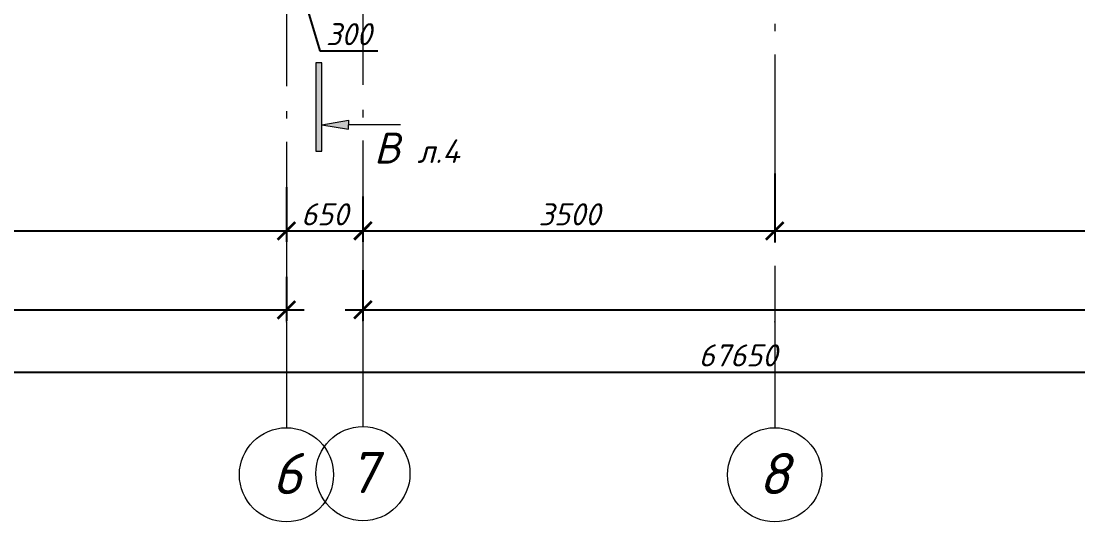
# Model space of a CAD drawing. Header units: millimetres. Extents: x -238377 to 196118, y -123284 to 30177.
# Drawn here: x -186906 to -177924, y -85462 to -81207 of the extents above; entities that cross this region are included whole.
import ezdxf
from ezdxf.enums import TextEntityAlignment as Align

# ---------------------------------------------------------------- set-up
doc = ezdxf.new("R2010")
doc.units = ezdxf.units.MM
doc.header["$MEASUREMENT"] = 0
doc.linetypes.add('Double Dashed', pattern=[1797.222233, 1325, -211.666656, 63.333344, -197.222233])
doc.layers.get('0').update_dxf_attribs({"lineweight": 5})
for name, color, linetype, lineweight in [('#Выноски', 150, 'Continuous', 15), ('#размеры', 7, 'Continuous', 5), ('оси_Ном._пера__96', 7, 'Continuous', 5), ('оси_Ном._пера__97', 7, 'Continuous', 20), ('текст_Ном._пера__1', 7, 'Continuous', 0)]:
    doc.layers.add(name, color=color, linetype=linetype, lineweight=lineweight)
doc.layers.add('оси', color=7, linetype='Continuous')
doc.styles.get("Standard").update_dxf_attribs({"font": 'isocpeui.ttf'})
doc.styles.add('STEP PR', font='isocpeui.ttf')
doc.styles.add('СГЕНЕРИР_СТИЛЬ_3', font='gost_2_304-81_type.ttf')
doc.dimstyles.new('SPDS', dxfattribs={"dimscale": 10, "dimtxt": 2.5, "dimasz": 2, "dimexe": 1.25, "dimexo": 0.625, "dimtad": 1, "dimdec": 0, "dimrnd": 0.001, "dimtxsty": 'STEP PR', "dimblk": 'ARCHTICK', "dimcen": 2.5, "dimdle": 2, "dimclrd": 256, "dimclre": 256, "dimclrt": 7, "dimadec": 0, "dimazin": 2, "dimtfac": 0.75, "dimtdec": 0, "dimtmove": 1, "dimatfit": 3, "dimfxl": 1, "dimtolj": 1, "dimarcsym": 1})

# ---------------------------------------------------------------- blocks, each defined once
blk = doc.blocks.new('Стандартный маркер сетки_6')
at = {"layer": 'оси_Ном._пера__96', "linetype": 'Double Dashed'}
for p, q in [((900, 0), (20403.4, 0)), ((20403.4, 0), (21303.4, 0))]:
    blk.add_line(p, q, dxfattribs=at)
blk.add_point((20403.4, 0), dxfattribs=at)
blk.add_point((20403.4, 0), dxfattribs=at)
at = {"layer": 'оси_Ном._пера__97', "linetype": 'Continuous'}
blk.add_circle((21703.4, 0), 400, dxfattribs=at)
at = {"layer": 'оси_Ном._пера__96', "style": 'СГЕНЕРИР_СТИЛЬ_3'}
blk.add_attdef('AC_MarkerText_1', text='', height=350, rotation=90, dxfattribs=at).set_placement((21973.1, -122.2), align=Align.BOTTOM_LEFT)
blk = doc.blocks.new('Стандартный маркер сетки_7')
at = {"layer": 'оси_Ном._пера__96', "linetype": 'Double Dashed'}
for p, q in [((900, 0), (21144.5, 0)), ((21144.5, 0), (22044.5, 0))]:
    blk.add_line(p, q, dxfattribs=at)
blk.add_point((21144.5, 0), dxfattribs=at)
blk.add_point((21144.5, 0), dxfattribs=at)
at = {"layer": 'оси_Ном._пера__97', "linetype": 'Continuous'}
blk.add_circle((22444.5, 0), 400, dxfattribs=at)
at = {"layer": 'оси_Ном._пера__96', "style": 'СГЕНЕРИР_СТИЛЬ_3'}
blk.add_attdef('AC_MarkerText_1', text='', height=350, rotation=90, dxfattribs=at).set_placement((22714.2, -139.2), align=Align.BOTTOM_LEFT)
blk = doc.blocks.new('Стандартный маркер сетки_17')
at = {"layer": 'оси_Ном._пера__96', "linetype": 'Double Dashed'}
for p, q in [((900, 0), (20403.4, 0)), ((20403.4, 0), (21303.4, 0))]:
    blk.add_line(p, q, dxfattribs=at)
blk.add_point((20403.4, 0), dxfattribs=at)
blk.add_point((20403.4, 0), dxfattribs=at)
at = {"layer": 'оси_Ном._пера__97', "linetype": 'Continuous'}
blk.add_circle((21703.4, 0), 400, dxfattribs=at)
at = {"layer": 'оси_Ном._пера__96', "style": 'СГЕНЕРИР_СТИЛЬ_3'}
blk.add_attdef('AC_MarkerText_1', text='', height=350, rotation=90, dxfattribs=at).set_placement((21973.1, -122.2), align=Align.BOTTOM_LEFT)
blk = doc.blocks.new('_ArchTick')
at = {"color": 0, "linetype": 'ByBlock', "const_width": 0.15}
blk.add_lwpolyline([(-0.5, -0.5), (0.5, 0.5)], dxfattribs=at)
blk = doc.blocks.new('*D24')
at = {"layer": '#размеры', "lineweight": -2, "transparency": 16777216}
for p, q in [((-214651.2, -83809.2), (-214651.2, -84283)), ((-147001.2, -83990.4), (-147001.2, -84283)), ((-214801.2, -84189.2), (-146851.2, -84189.2))]:
    blk.add_line(p, q, dxfattribs=at)
at = {"layer": 'Defpoints', "color": 0, "transparency": 16777216}
for p in [(-214651.2, -83762.3), (-147001.2, -83943.5), (-147001.2, -84189.2)]:
    blk.add_point(p, dxfattribs=at)
at = {"layer": '#размеры', "lineweight": -2, "transparency": 16777216, "xscale": 150, "yscale": 150, "zscale": 150, "rotation": 180}
blk.add_blockref('_ArchTick', (-214651.2, -84189.2), dxfattribs=at)
at = {"layer": '#размеры', "lineweight": -2, "transparency": 16777216, "xscale": 150, "yscale": 150, "zscale": 150}
blk.add_blockref('_ArchTick', (-147001.2, -84189.2), dxfattribs=at)
at = {"layer": '#размеры', "color": 7, "transparency": 16777216, "insert": (-180813.2, -84047.4), "char_height": 187.5, "attachment_point": 5, "style": 'STEP PR'}
blk.add_mtext('\\A1;67650', dxfattribs=at)
blk = doc.blocks.new('*D31')
at = {"layer": '#размеры', "lineweight": -2, "transparency": 16777216}
for p, q in [((-190651.2, -82534.6), (-190651.2, -83083)), ((-184651.2, -82617.4), (-184651.2, -83083)), ((-190801.2, -82989.2), (-184501.2, -82989.2))]:
    blk.add_line(p, q, dxfattribs=at)
at = {"layer": 'Defpoints', "color": 0, "transparency": 16777216}
for p in [(-190651.2, -82487.8), (-184651.2, -82570.6), (-184651.2, -82989.2)]:
    blk.add_point(p, dxfattribs=at)
at = {"layer": '#размеры', "lineweight": -2, "transparency": 16777216, "xscale": 150, "yscale": 150, "zscale": 150, "rotation": 180}
blk.add_blockref('_ArchTick', (-190651.2, -82989.2), dxfattribs=at)
at = {"layer": '#размеры', "lineweight": -2, "transparency": 16777216, "xscale": 150, "yscale": 150, "zscale": 150}
blk.add_blockref('_ArchTick', (-184651.2, -82989.2), dxfattribs=at)
at = {"layer": '#размеры', "color": 7, "transparency": 16777216, "insert": (-187929.2, -82848.6), "char_height": 187.5, "attachment_point": 5, "style": 'STEP PR'}
blk.add_mtext('\\A1;6000', dxfattribs=at)
blk = doc.blocks.new('*D32')
at = {"layer": '#размеры', "lineweight": -2, "transparency": 16777216}
for p, q in [((-184651.2, -82617.4), (-184651.2, -83083)), ((-184001.2, -82695.8), (-184001.2, -83083)), ((-184801.2, -82989.2), (-183851.2, -82989.2))]:
    blk.add_line(p, q, dxfattribs=at)
at = {"layer": 'Defpoints', "color": 0, "transparency": 16777216}
for p in [(-184651.2, -82570.6), (-184001.2, -82648.9), (-184001.2, -82989.2)]:
    blk.add_point(p, dxfattribs=at)
at = {"layer": '#размеры', "lineweight": -2, "transparency": 16777216, "xscale": 150, "yscale": 150, "zscale": 150, "rotation": 180}
blk.add_blockref('_ArchTick', (-184651.2, -82989.2), dxfattribs=at)
at = {"layer": '#размеры', "lineweight": -2, "transparency": 16777216, "xscale": 150, "yscale": 150, "zscale": 150}
blk.add_blockref('_ArchTick', (-184001.2, -82989.2), dxfattribs=at)
at = {"layer": '#размеры', "color": 7, "transparency": 16777216, "insert": (-184326.2, -82848.6), "char_height": 187.5, "attachment_point": 5, "style": 'STEP PR'}
blk.add_mtext('\\A1;650', dxfattribs=at)
blk = doc.blocks.new('*D33')
at = {"layer": '#размеры', "lineweight": -2, "transparency": 16777216}
for p, q in [((-184001.2, -82803.2), (-184001.2, -83083)), ((-180501.2, -82783.4), (-180501.2, -83083)), ((-184151.2, -82989.2), (-180351.2, -82989.2))]:
    blk.add_line(p, q, dxfattribs=at)
at = {"layer": 'Defpoints', "color": 0, "transparency": 16777216}
for p in [(-184001.2, -82756.4), (-180501.2, -82736.5), (-180501.2, -82989.2)]:
    blk.add_point(p, dxfattribs=at)
at = {"layer": '#размеры', "lineweight": -2, "transparency": 16777216, "xscale": 150, "yscale": 150, "zscale": 150, "rotation": 180}
blk.add_blockref('_ArchTick', (-184001.2, -82989.2), dxfattribs=at)
at = {"layer": '#размеры', "lineweight": -2, "transparency": 16777216, "xscale": 150, "yscale": 150, "zscale": 150}
blk.add_blockref('_ArchTick', (-180501.2, -82989.2), dxfattribs=at)
at = {"layer": '#размеры', "color": 7, "transparency": 16777216, "insert": (-182246.4, -82848.6), "char_height": 187.5, "attachment_point": 5, "style": 'STEP PR'}
blk.add_mtext('\\A1;3500', dxfattribs=at)
blk = doc.blocks.new('*D34')
at = {"layer": '#размеры', "lineweight": -2, "transparency": 16777216}
for p, q in [((-180501.2, -82501.6), (-180501.2, -83083)), ((-174501.2, -82576.1), (-174501.2, -83083)), ((-180651.2, -82989.2), (-174351.2, -82989.2))]:
    blk.add_line(p, q, dxfattribs=at)
at = {"layer": 'Defpoints', "color": 0, "transparency": 16777216}
for p in [(-180501.2, -82454.8), (-174501.2, -82529.2), (-174501.2, -82989.2)]:
    blk.add_point(p, dxfattribs=at)
at = {"layer": '#размеры', "lineweight": -2, "transparency": 16777216, "xscale": 150, "yscale": 150, "zscale": 150, "rotation": 180}
blk.add_blockref('_ArchTick', (-180501.2, -82989.2), dxfattribs=at)
at = {"layer": '#размеры', "lineweight": -2, "transparency": 16777216, "xscale": 150, "yscale": 150, "zscale": 150}
blk.add_blockref('_ArchTick', (-174501.2, -82989.2), dxfattribs=at)
at = {"layer": '#размеры', "color": 7, "transparency": 16777216, "insert": (-177496.4, -82848.6), "char_height": 187.5, "attachment_point": 5, "style": 'STEP PR'}
blk.add_mtext('\\A1;6000', dxfattribs=at)
blk = doc.blocks.new('*D72')
at = {"layer": '#размеры', "lineweight": -2, "transparency": 16777216}
for p, q in [((-184001.2, -83321.9), (-184001.2, -83754.4)), ((-147001.2, -83471), (-147001.2, -83754.4)), ((-184151.2, -83660.6), (-146851.2, -83660.6))]:
    blk.add_line(p, q, dxfattribs=at)
at = {"layer": 'Defpoints', "color": 0, "transparency": 16777216}
for p in [(-184001.2, -83275.1), (-147001.2, -83424.1), (-147001.2, -83660.6)]:
    blk.add_point(p, dxfattribs=at)
at = {"layer": '#размеры', "lineweight": -2, "transparency": 16777216, "xscale": 150, "yscale": 150, "zscale": 150, "rotation": 180}
blk.add_blockref('_ArchTick', (-184001.2, -83660.6), dxfattribs=at)
at = {"layer": '#размеры', "lineweight": -2, "transparency": 16777216, "xscale": 150, "yscale": 150, "zscale": 150}
blk.add_blockref('_ArchTick', (-147001.2, -83660.6), dxfattribs=at)
at = {"layer": '#размеры', "color": 7, "transparency": 16777216, "insert": (-165496.4, -83518.8), "char_height": 187.5, "attachment_point": 5, "style": 'STEP PR'}
blk.add_mtext('\\A1;37000', dxfattribs=at)
blk = doc.blocks.new('*D73')
at = {"layer": '#размеры', "lineweight": -2, "transparency": 16777216}
for p, q in [((-214651.2, -83301.8), (-214651.2, -83754.4)), ((-184651.2, -83380.1), (-184651.2, -83754.4)), ((-214801.2, -83660.6), (-184501.2, -83660.6))]:
    blk.add_line(p, q, dxfattribs=at)
at = {"layer": 'Defpoints', "color": 0, "transparency": 16777216}
for p in [(-214651.2, -83254.9), (-184651.2, -83333.2), (-184651.2, -83660.6)]:
    blk.add_point(p, dxfattribs=at)
at = {"layer": '#размеры', "lineweight": -2, "transparency": 16777216, "xscale": 150, "yscale": 150, "zscale": 150, "rotation": 180}
blk.add_blockref('_ArchTick', (-214651.2, -83660.6), dxfattribs=at)
at = {"layer": '#размеры', "lineweight": -2, "transparency": 16777216, "xscale": 150, "yscale": 150, "zscale": 150}
blk.add_blockref('_ArchTick', (-184651.2, -83660.6), dxfattribs=at)
at = {"layer": '#размеры', "color": 7, "transparency": 16777216, "insert": (-199651.2, -83520), "char_height": 187.5, "attachment_point": 5, "style": 'STEP PR'}
blk.add_mtext('\\A1;30000', dxfattribs=at)
blk = doc.blocks.new('*D223')
at = {"layer": '#размеры', "lineweight": -2, "transparency": 16777216}
for p, q in [((-184651.2, -80077.3), (-184651.2, -81106.4)), ((-184351.2, -80077.3), (-184351.2, -81106.4)), ((-184801.2, -81012.7), (-184201.2, -81012.7)), ((-184501.2, -81012.7), (-184367.6, -81458)), ((-184367.6, -81458), (-183875.5, -81458))]:
    blk.add_line(p, q, dxfattribs=at)
at = {"layer": 'Defpoints', "color": 0, "transparency": 16777216}
for p in [(-184651.2, -80030.4), (-184351.2, -80030.4), (-184351.2, -81012.7)]:
    blk.add_point(p, dxfattribs=at)
at = {"layer": '#размеры', "lineweight": -2, "transparency": 16777216, "xscale": 150, "yscale": 150, "zscale": 150, "rotation": 180}
blk.add_blockref('_ArchTick', (-184651.2, -81012.7), dxfattribs=at)
at = {"layer": '#размеры', "lineweight": -2, "transparency": 16777216, "xscale": 150, "yscale": 150, "zscale": 150}
blk.add_blockref('_ArchTick', (-184351.2, -81012.7), dxfattribs=at)
at = {"layer": '#размеры', "color": 7, "transparency": 16777216, "insert": (-184121.6, -81317.4), "char_height": 187.5, "attachment_point": 5, "style": 'STEP PR'}
blk.add_mtext('\\A1;300', dxfattribs=at)
blk = doc.blocks.new('*U251')
at = {"linetype": 'ByBlock', "ltscale": 100}
h = blk.add_hatch(color=256, dxfattribs=at)
h.dxf.hatch_style = 1
h.paths.add_polyline_path([(35, 1000), (-35, 1000), (-35, 0), (35, 0)])
h = blk.add_hatch(color=256, dxfattribs=at)
h.dxf.hatch_style = 1
h.paths.add_polyline_path([(335, 750), (335, 700), (335, 650), (35, 700)])
for p, q in [((-35, 1000), (35, 1000)), ((-35, 0), (-35, 1000)), ((35, 1000), (35, 0)), ((35, 700), (335, 750)), ((335, 750), (335, 700)), ((35, 700), (335, 650)), ((335, 650), (335, 700)), ((35, 0), (-35, 0))]:
    blk.add_line(p, q, dxfattribs=at)
at = {"linetype": 'ByBlock', "ltscale": 100, "extrusion": (0, 1, 0), "elevation": 700}
blk.add_lwpolyline([(-925, 0), (-335, 0)], dxfattribs=at)
at = {"ltscale": 100, "style": 'STEP PR'}
blk.add_attdef('Nv', text='', height=350, dxfattribs=at).set_placement((781, 790), align=Align.RIGHT)

msp = doc.modelspace()

# ---------------------------------------------------------------- block references
at = {"layer": '#Выноски'}
ref = msp.add_blockref('*U251', (-184376.1, -81561.8), dxfattribs=dict(at, xscale=-0.75, yscale=0.75, zscale=0.75, rotation=180))
ref.add_attrib('Nv', 'В', dxfattribs={"layer": '0', "ltscale": 100, "height": 262.5, "style": 'STEP PR'}).set_placement((-183797.8, -82154.3), align=Align.TOP_CENTER)
at = {"layer": 'оси', "color": 251, "linetype": 'Continuous', "lineweight": 13}
ref = msp.add_blockref('Стандартный маркер сетки_7', (-180501.2, -62617.8), dxfattribs=dict(at, zscale=1000, rotation=270))
ref.add_attrib('AC_MarkerText_1', '8', dxfattribs={"color": 7, "linetype": 'Continuous', "lineweight": 13, "height": 350, "rotation": 360}).set_placement((-180640.3, -85332), align=Align.BOTTOM_LEFT)
ref = msp.add_blockref('Стандартный маркер сетки_6', (-184651.2, -63359), dxfattribs=dict(at, zscale=1000, rotation=270))
ref.add_attrib('AC_MarkerText_1', '6', dxfattribs={"color": 7, "linetype": 'Continuous', "lineweight": 13, "height": 350, "rotation": 360}).set_placement((-184773.4, -85332), align=Align.BOTTOM_LEFT)
ref = msp.add_blockref('Стандартный маркер сетки_17', (-184001.2, -63349.2), dxfattribs=dict(at, zscale=1000, rotation=270))
ref.add_attrib('AC_MarkerText_1', '7', dxfattribs={"color": 7, "linetype": 'Continuous', "lineweight": 13, "height": 350, "rotation": 360}).set_placement((-184123.4, -85322.3), align=Align.BOTTOM_LEFT)

# ---------------------------------------------------------------- texts
at = {"layer": 'текст_Ном._пера__1', "linetype": 'Continuous', "insert": (-183540.1, -82411.8), "char_height": 200, "attachment_point": 7, "style": 'STEP PR'}
msp.add_mtext('\\A1;л.4', dxfattribs=at)

# ---------------------------------------------------------------- dimensions: what is measured, and where the dimension line sits
at = {"layer": '#размеры'}
dim = msp.add_linear_dim(base=(-184351.2, -81012.7), p1=(-184651.2, -80030.4), p2=(-184351.2, -80030.4), dimstyle='SPDS', override={"dimscale": 75, "dimtxsty": 'STEP PR'}, dxfattribs=at)
dim.commit()
dim.dimension.update_dxf_attribs({"geometry": '*D223', "text_midpoint": (-184320.7, -81317.4)})
for base, p1, p2, picture, middle in [((-174501.2, -82989.2), (-180501.2, -82454.8), (-174501.2, -82529.2), '*D34', (-177496.4, -82989.2)), ((-184651.2, -82989.2), (-190651.2, -82487.8), (-184651.2, -82570.6), '*D31', (-187929.2, -82989.2)), ((-184001.2, -82989.2), (-184651.2, -82570.6), (-184001.2, -82648.9), '*D32', (-184326.2, -82989.2)), ((-180501.2, -82989.2), (-184001.2, -82756.4), (-180501.2, -82736.5), '*D33', (-182246.4, -82989.2)), ((-184651.2, -83660.6), (-214651.2, -83254.9), (-184651.2, -83333.2), '*D73', (-199651.2, -83660.6)), ((-147001.2, -83660.6), (-184001.2, -83275.1), (-147001.2, -83424.1), '*D72', (-165496.4, -83660.6)), ((-147001.2, -84189.2), (-214651.2, -83762.3), (-147001.2, -83943.5), '*D24', (-180813.2, -84189.2))]:
    dim = msp.add_linear_dim(base=base, p1=p1, p2=p2, dimstyle='SPDS', override={"dimscale": 75, "dimtxsty": 'STEP PR'}, dxfattribs=at)
    dim.commit()
    dim.dimension.update_dxf_attribs({"geometry": picture, "text_midpoint": middle, "dimtype": 160})

doc.saveas('drawing.dxf')
